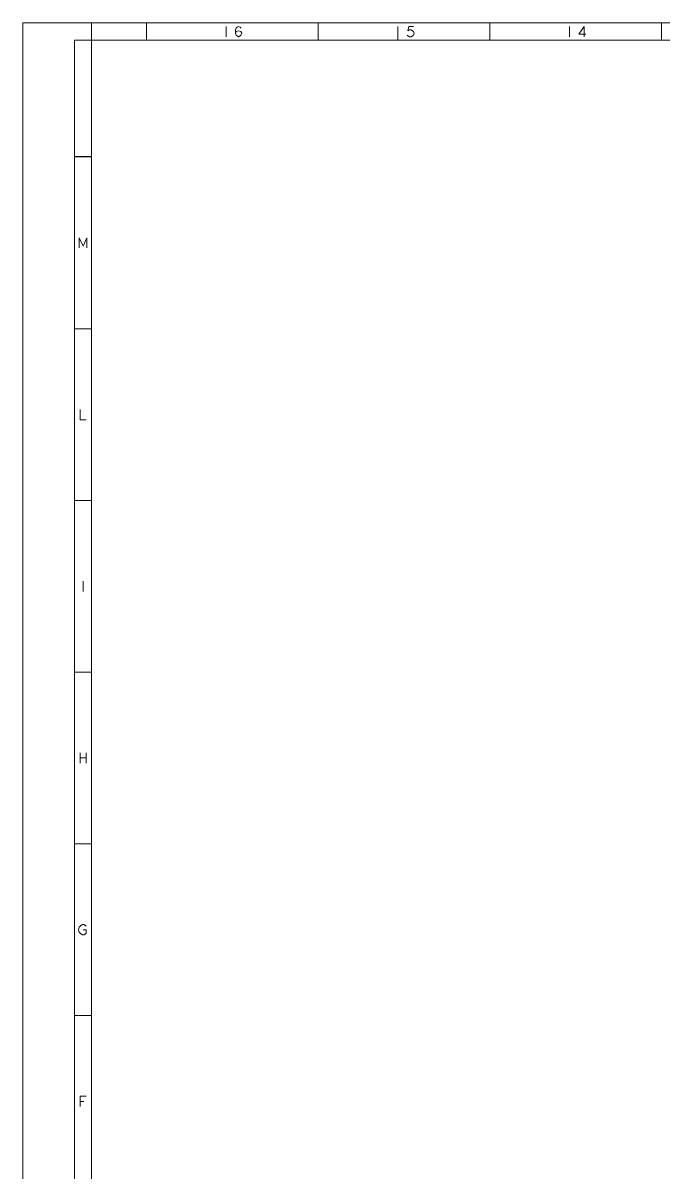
# Model space of a CAD drawing. Header units: millimetres. Extents: x 973 to 1237, y 285 to 472.
# Drawn here: x 973.1 to 1031.6, y 366.7 to 471.8 of the extents above; entities that cross this region are included whole.
import ezdxf

# ---------------------------------------------------------------- set-up
doc = ezdxf.new("R2010")
doc.units = ezdxf.units.MM
doc.layers.add('标准模板层', color=7, linetype='Continuous', lineweight=18)
doc.layers.add('粗实线层', color=7, linetype='Continuous', lineweight=20)

msp = doc.modelspace()

# ---------------------------------------------------------------- linework, layer by layer
msp.add_line((979.344, 459.567), (977.771, 459.567))
at = {"layer": '标准模板层'}
for p, q in [((979.344, 285.125), (979.344, 471.828)), ((977.771, 470.255), (1237.397, 470.255)), ((977.771, 470.255), (977.771, 286.698))]:
    msp.add_line(p, q, dxfattribs=at)
for points in [[(984.372, 470.255), (984.372, 471.828)], [(991.666, 471.515), (991.666, 470.568)], [(992.513, 470.882), (992.586, 471.042), (992.799, 471.122), (993.013, 471.042), (993.08, 470.882), (993.013, 470.728), (992.939, 470.648), (992.799, 470.568), (992.659, 470.648), (992.586, 470.728), (992.513, 470.882), (992.513, 471.202), (992.586, 471.355), (992.659, 471.435), (992.799, 471.515), (992.939, 471.435), (993.013, 471.355)], [(1000.087, 470.255), (1000.087, 471.828)], [(1007.381, 471.515), (1007.381, 470.255)], [(1008.795, 471.515), (1008.375, 471.515), (1008.301, 471.122), (1008.441, 471.202), (1008.581, 471.202), (1008.728, 471.122), (1008.795, 471.042), (1008.868, 470.882), (1008.795, 470.728), (1008.728, 470.648), (1008.581, 470.568), (1008.441, 470.568), (1008.301, 470.648), (1008.228, 470.728)], [(1015.802, 470.255), (1015.802, 471.828)], [(1023.097, 471.515), (1023.097, 470.568)], [(1024.443, 470.568), (1024.443, 471.515), (1023.943, 470.808), (1024.583, 470.808)], [(1031.518, 470.255), (1031.518, 471.828)], [(978.204, 451.239), (978.204, 452.179), (978.558, 451.399), (978.911, 452.179), (978.911, 451.239)], [(977.771, 443.852), (979.344, 443.852)], [(978.278, 436.464), (978.278, 435.524), (978.844, 435.524)], [(977.771, 428.136), (979.344, 428.136)], [(978.558, 420.749), (978.558, 419.809)], [(977.771, 412.421), (979.344, 412.421)], [(978.278, 405.033), (978.278, 404.093)], [(978.844, 405.033), (978.844, 404.093)], [(978.278, 404.567), (978.844, 404.567)], [(977.771, 396.706), (979.344, 396.706)], [(978.557, 388.851), (978.844, 388.851), (978.844, 388.538), (978.771, 388.458), (978.631, 388.378), (978.491, 388.378), (978.344, 388.458), (978.278, 388.538), (978.204, 388.611), (978.138, 388.851), (978.204, 389.085), (978.278, 389.165), (978.344, 389.245), (978.491, 389.318), (978.631, 389.318), (978.771, 389.245), (978.844, 389.165)], [(977.771, 380.99), (979.344, 380.99)], [(978.278, 372.663), (978.278, 373.603), (978.844, 373.603)], [(978.278, 373.136), (978.631, 373.136)]]:
    msp.add_lwpolyline(points, dxfattribs=at)
at = {"layer": '粗实线层'}
for p, q in [((973.057, 471.828), (1237.397, 471.828)), ((973.057, 285.125), (973.057, 471.828))]:
    msp.add_line(p, q, dxfattribs=at)

doc.saveas('drawing.dxf')
